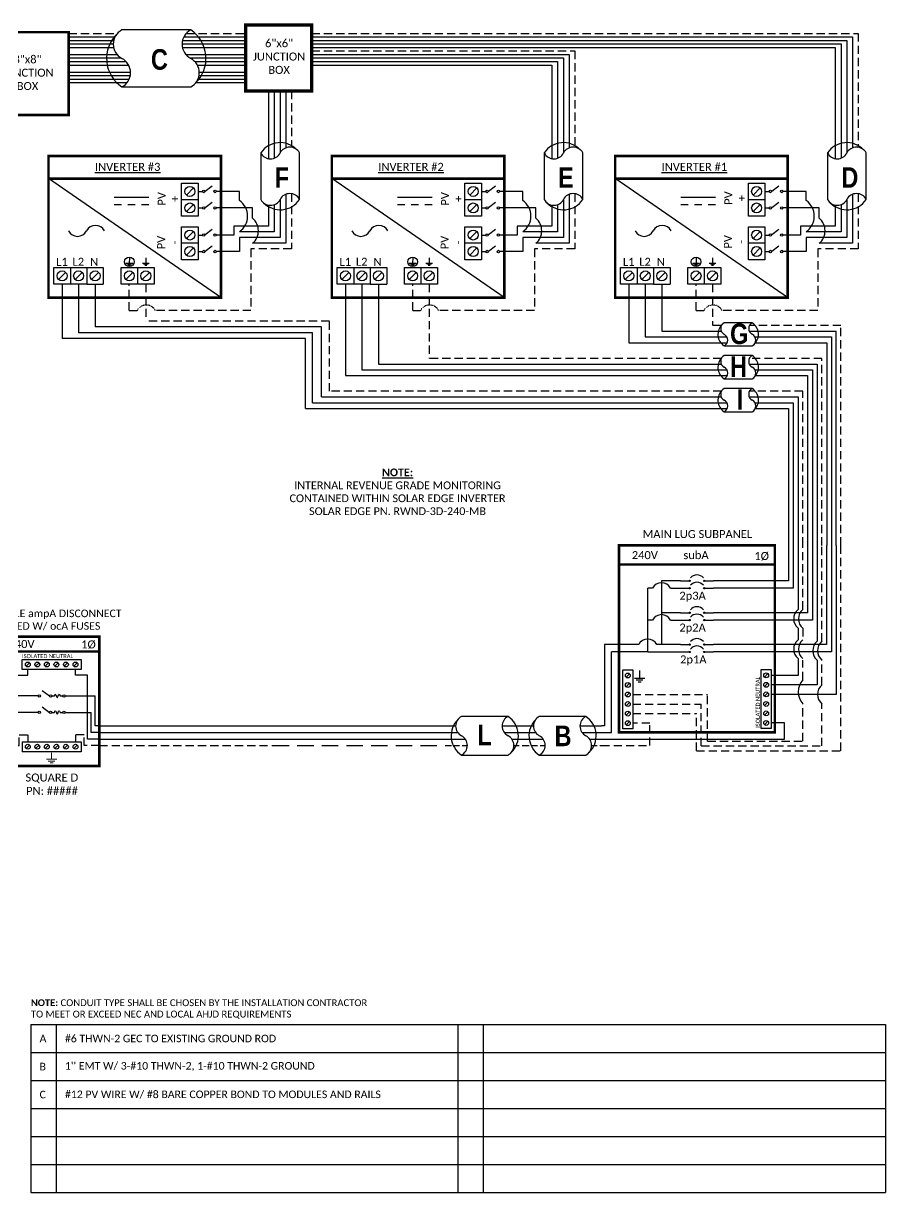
# Model space of a CAD drawing. Header units: feet. Extents: x 9792 to 10423, y 21602 to 22161.
# Drawn here: x 10029 to 10423, y 21602 to 22136 of the extents above; entities that cross this region are included whole.
import ezdxf

# ---------------------------------------------------------------- set-up
doc = ezdxf.new("R2010")
doc.units = ezdxf.units.FT
doc.header["$MEASUREMENT"] = 0
doc.linetypes.add('DASHED', pattern=[0.75, 0.5, -0.25])
doc.linetypes.add('HIDDEN', pattern=[0.375, 0.25, -0.125])
for name, color, linetype in [('ONE LINE BLOCKS', 7, 'Continuous'), ('TABLES', 7, 'Continuous'), ('TEXT', 7, 'Continuous'), ('Z - TITLEBLOCK TXT', 7, 'Continuous')]:
    doc.layers.add(name, color=color, linetype=linetype)
doc.styles.add('ONE LINE TXT', font='techb___.ttf')
doc.styles.get("Standard").update_dxf_attribs({"font": 'calibri.ttf'})

# ---------------------------------------------------------------- blocks, each defined once
blk = doc.blocks.new('3inverterSub')
at = {"layer": 'ONE LINE BLOCKS', "linetype": 'Continuous'}
h = blk.add_hatch(color=1, dxfattribs=at)
h.dxf.hatch_style = 1
edge = h.paths.add_edge_path()
edge.add_arc((40.28, 75.29), 0.291, 0, 360)
h = blk.add_hatch(color=1, dxfattribs=at)
h.dxf.hatch_style = 1
edge = h.paths.add_edge_path()
edge.add_arc((46.96, 75.29), 0.291, 0, 360)
h = blk.add_hatch(color=1, dxfattribs=at)
h.dxf.hatch_style = 1
edge = h.paths.add_edge_path()
edge.add_arc((40.28, 71.91), 0.291, 0, 360)
h = blk.add_hatch(color=1, dxfattribs=at)
h.dxf.hatch_style = 1
edge = h.paths.add_edge_path()
edge.add_arc((46.96, 71.91), 0.291, 0, 360)
h = blk.add_hatch(color=1, dxfattribs=at)
h.dxf.hatch_style = 1
edge = h.paths.add_edge_path()
edge.add_arc((40.28, 60.73), 0.291, 0, 360)
h = blk.add_hatch(color=1, dxfattribs=at)
h.dxf.hatch_style = 1
edge = h.paths.add_edge_path()
edge.add_arc((46.96, 60.73), 0.291, 0, 360)
h = blk.add_hatch(color=1, dxfattribs=at)
h.dxf.hatch_style = 1
edge = h.paths.add_edge_path()
edge.add_arc((40.28, 57.35), 0.291, 0, 360)
h = blk.add_hatch(color=1, dxfattribs=at)
h.dxf.hatch_style = 1
edge = h.paths.add_edge_path()
edge.add_arc((46.96, 57.35), 0.291, 0, 360)
h = blk.add_hatch(color=1, dxfattribs=at)
h.dxf.hatch_style = 1
edge = h.paths.add_edge_path()
edge.add_arc((40.28, 46.17), 0.291, 0, 360)
h = blk.add_hatch(color=1, dxfattribs=at)
h.dxf.hatch_style = 1
edge = h.paths.add_edge_path()
edge.add_arc((40.28, 42.79), 0.291, 0, 360)
h = blk.add_hatch(color=1, dxfattribs=at)
h.dxf.hatch_style = 1
edge = h.paths.add_edge_path()
edge.add_arc((46.96, 46.17), 0.291, 0, 360)
h = blk.add_hatch(color=1, dxfattribs=at)
h.dxf.hatch_style = 1
edge = h.paths.add_edge_path()
edge.add_arc((46.96, 42.79), 0.291, 0, 360)
at = {"color": 7, "linetype": 'Continuous'}
for p, q in [((85.47, 91.47), (85.47, 75.29)), ((94.17, 91.47), (94.17, 60.73)), ((102.87, 91.47), (102.87, 46.17)), ((36.09, 75.29), (27.43, 75.29)), ((27.43, 75.29), (27.43, 60.73)), ((85.47, 75.29), (51.15, 75.29)), ((36.09, 60.73), (27.43, 60.73)), ((27.43, 60.73), (27.43, 46.17)), ((94.17, 60.73), (51.15, 60.73)), ((17.02, 46.17), (1.34, 46.17)), ((1.34, 46.17), (1.34, 9)), ((36.09, 46.17), (25.26, 46.17)), ((102.87, 46.17), (51.15, 46.17)), ((1.34, 9), (0, 9))]:
    blk.add_line(p, q, dxfattribs=at)
at = {"color": 10, "linetype": 'Continuous'}
for p, q in [((87.65, 91.47), (87.65, 71.91)), ((96.35, 91.47), (96.35, 57.35)), ((105.05, 91.47), (105.05, 42.79)), ((21.14, 57.35), (21.14, 71.91)), ((23.31, 71.91), (21.14, 71.91)), ((31.55, 71.91), (36.09, 71.91)), ((87.65, 71.91), (51.15, 71.91)), ((21.14, 42.79), (21.14, 57.35)), ((23.31, 57.35), (21.14, 57.35)), ((31.55, 57.35), (36.09, 57.35)), ((96.35, 57.35), (51.15, 57.35)), ((21.14, 42.79), (4.63, 42.79)), ((4.63, 6), (4.63, 42.79)), ((21.14, 42.79), (36.09, 42.79)), ((105.05, 42.79), (51.15, 42.79)), ((0, 6), (4.63, 6))]:
    blk.add_line(p, q, dxfattribs=at)
at = {"color": 253, "linetype": 'Continuous'}
for p, q in [((89.82, 91.47), (89.82, 62.22)), ((98.52, 91.47), (98.52, 47.66)), ((107.23, 91.47), (107.23, 23.41)), ((89.82, 53.66), (89.82, 48.33)), ((89.82, 39.78), (89.82, 32.11)), ((98.52, 39.1), (98.52, 27.76)), ((89.82, 32.11), (77.54, 32.11)), ((98.52, 27.76), (77.54, 27.76)), ((107.23, 23.41), (77.54, 23.41)), ((83.55, 10.36), (77.54, 10.36)), ((83.55, 3), (83.55, 10.36)), ((0, 3), (83.55, 3))]:
    blk.add_line(p, q, dxfattribs=at)
at = {"color": 10, "linetype": 'Continuous'}
for centre in [(27.43, 69.75), (27.43, 55.19)]:
    blk.add_arc(centre, 4.65, 27.6639, 152.3361, dxfattribs=at)
at = {"color": 253, "linetype": 'Continuous'}
for centre in [(93.4, 57.94), (93.4, 44.05), (102.1, 43.38)]:
    blk.add_arc(centre, 5.58, 129.9215, 230.0785, dxfattribs=at)
at = {"color": 7, "linetype": 'Continuous'}
blk.add_arc((21.14, 44.01), 4.65, 27.6639, 152.3361, dxfattribs=at)
at = {"layer": 'ONE LINE BLOCKS', "lineweight": 50}
blk.add_line((8.04, 82.77), (79.2, 82.77), dxfattribs=at)
at = {"layer": 'ONE LINE BLOCKS', "lineweight": 50, "const_width": 1.19}
blk.add_lwpolyline([(8.04, 6.01), (8.04, 91.47), (79.2, 91.47), (79.2, 6.01)], close=True, dxfattribs=at)
at = {"layer": 'TEXT', "color": 92, "linetype": 'HIDDEN', "ltscale": 15}
for p, q in [((92, 62.22), (92, 91.47)), ((100.7, 47.66), (100.7, 91.47)), ((109.4, -2.31), (109.4, 91.47)), ((92, 53.66), (92, 48.33)), ((92, 30.01), (92, 39.1)), ((100.7, 27.68), (100.7, 39.1)), ((14.31, 23.34), (48.52, 23.34)), ((48.52, 2.06), (48.52, 23.34)), ((14.31, 18.99), (45.6, 18.99)), ((45.6, -0.12), (45.6, 18.99)), ((92, 2.06), (92, 19.13)), ((100.7, -0.12), (100.7, 19.13)), ((14.31, 14.64), (43.39, 14.64)), ((43.39, -2.31), (43.39, 14.64)), ((22.14, 10.28), (14.31, 10.28)), ((22.14, 0), (22.14, 10.28)), ((0, 0), (22.14, 0)), ((48.52, 2.06), (92, 2.06)), ((43.39, -2.31), (109.4, -2.31)), ((45.6, -0.12), (100.7, -0.12))]:
    blk.add_line(p, q, dxfattribs=at)
at = {"layer": 'TEXT', "color": 92, "linetype": 'HIDDEN', "flags": 128}
for points in [[(17.42, 34.26), (17.42, 30.76)], [(15.08, 30.76), (19.76, 30.76)], [(18.95, 29.89), (15.89, 29.89)], [(18.13, 29.02), (16.7, 29.02)]]:
    blk.add_lwpolyline(points, dxfattribs=at)
at = {"layer": 'TEXT', "color": 92, "linetype": 'Continuous', "ltscale": 4}
for centre, radius, start, end in [((95.47, 57.94), 5.51, 129.059, 230.941), ((95.47, 44.05), 5.51, 129.059, 230.941), ((104.17, 43.38), 5.51, 129.059, 230.941), ((97.91, 24.57), 8.03, 137.3778, 222.6222), ((104.17, 23.41), 5.51, 129.059, 230.941)]:
    blk.add_arc(centre, radius, start, end, dxfattribs=at)
at = {"layer": 'Z - TITLEBLOCK TXT', "color": 1, "linetype": 'Continuous'}
for p, q in [((9.77, 7.69), (9.77, 34.63)), ((9.77, 34.63), (14.31, 34.63)), ((14.31, 34.63), (14.31, 7.69)), ((73, 7.76), (73, 34.71)), ((73, 34.71), (77.54, 34.71)), ((77.54, 34.71), (77.54, 7.76)), ((14.31, 7.69), (9.77, 7.69)), ((77.54, 7.76), (73, 7.76))]:
    blk.add_line(p, q, dxfattribs=at)
at = {"layer": 'Z - TITLEBLOCK TXT', "color": 4, "linetype": 'Continuous'}
for p, q in [((12.83, 32.82), (11.25, 31.25)), ((76.06, 32.9), (74.49, 31.32)), ((12.83, 28.47), (11.25, 26.9)), ((76.06, 28.54), (74.49, 26.97)), ((12.83, 24.12), (11.25, 22.55)), ((76.06, 24.19), (74.49, 22.62)), ((12.83, 19.77), (11.25, 18.2)), ((76.06, 19.84), (74.49, 18.27)), ((12.83, 15.42), (11.25, 13.85)), ((12.83, 11.07), (11.25, 9.5)), ((76.06, 15.49), (74.49, 13.92)), ((76.06, 11.14), (74.49, 9.57))]:
    blk.add_line(p, q, dxfattribs=at)
at = {"layer": 'Z - TITLEBLOCK TXT', "color": 1, "linetype": 'Continuous', "flags": 128}
for points in [[(36.09, 75.29), (40.28, 75.29)], [(36.09, 75.29), (40.28, 75.29)], [(46.96, 75.29), (51.15, 75.29)], [(36.09, 71.91), (40.28, 71.91)], [(36.09, 71.91), (40.28, 71.91)], [(46.96, 71.91), (51.15, 71.91)], [(36.09, 60.73), (40.28, 60.73)], [(36.09, 60.73), (40.28, 60.73)], [(46.96, 60.73), (51.15, 60.73)], [(36.09, 57.35), (40.28, 57.35)], [(36.09, 57.35), (40.28, 57.35)], [(46.96, 57.35), (51.15, 57.35)], [(36.09, 46.17), (40.28, 46.17)], [(36.09, 46.17), (40.28, 46.17)], [(36.09, 42.79), (40.28, 42.79)], [(36.09, 42.79), (40.28, 42.79)], [(46.96, 46.17), (51.15, 46.17)], [(46.96, 42.79), (51.15, 42.79)]]:
    blk.add_lwpolyline(points, dxfattribs=at)
at = {"layer": 'Z - TITLEBLOCK TXT', "color": 1, "linetype": 'Continuous'}
for centre in [(40.28, 75.29), (46.96, 75.29), (40.28, 71.91), (46.96, 71.91), (40.28, 60.73), (46.96, 60.73), (40.28, 57.35), (46.96, 57.35), (40.28, 46.17), (40.28, 42.79), (46.96, 46.17), (46.96, 42.79)]:
    blk.add_circle(centre, 0.291, dxfattribs=at)
at = {"layer": 'Z - TITLEBLOCK TXT', "color": 4, "linetype": 'Continuous'}
for centre in [(12.04, 32.04), (75.27, 32.11), (12.04, 27.69), (75.27, 27.76), (12.04, 23.34), (75.27, 23.41), (12.04, 18.99), (75.27, 19.06), (12.04, 14.64), (12.04, 10.28), (75.27, 14.71), (75.27, 10.36)]:
    blk.add_circle(centre, 1.11, dxfattribs=at)
at = {"layer": 'Z - TITLEBLOCK TXT', "color": 1, "linetype": 'Continuous'}
for centre in [(43.62, 74.09), (43.62, 70.71), (43.62, 59.53), (43.62, 56.15), (43.62, 44.97), (43.62, 41.59)]:
    blk.add_arc(centre, 3.93, 40.3392, 139.6608, dxfattribs=at)
at = {"layer": 'TABLES', "color": 1, "linetype": 'Continuous'}
for s, p in [('2p3A', (35.59, 66.67)), ('2p2A', (35.59, 52.11)), ('2p1A', (35.93, 37.55))]:
    blk.add_text(s, height=3.658, dxfattribs=at).set_placement(p)
at = {"layer": 'TABLES', "color": 4, "linetype": 'Continuous'}
blk.add_text('ISOLATED NEUTRAL', height=1.8743, rotation=90, dxfattribs=at).set_placement((72.35, 8.12))
at = {"layer": 'TEXT', "color": 1, "attachment_point": 5}
for s, width, gutter_width, insert, char_height in [('MAIN LUG SUBPANEL ', 62.3984, 7.17, (43.82, 96.65), 3.6576), ('240V', 0.1481, 0.75, (19.83, 87.03), 3.658), ('subA', 0.1481, 0.75, (43.21, 87.03), 3.658), ('1Ø', 0.1481, 0.75, (73.19, 86.51), 3.658)]:
    blk.add_mtext_dynamic_manual_height_columns(s, width=width, gutter_width=gutter_width, heights=[0], dxfattribs=dict(at, insert=insert, char_height=char_height))
blk = doc.blocks.new('*U17')
at = {"color": 7, "linetype": 'Continuous'}
for p, q in [((-7.14, 13.31), (-28.39, 13.31)), ((-28.39, -4.31), (-7.14, -4.31))]:
    blk.add_line(p, q, dxfattribs=at)
at = {"color": 7}
for p, q in [((-35.53, 9), (-31.05, 9)), ((-9.81, 9), (0, 9))]:
    blk.add_line(p, q, dxfattribs=at)
at = {"color": 10}
for p, q in [((-35.53, 6), (-30.11, 6)), ((-8.87, 6), (0, 6))]:
    blk.add_line(p, q, dxfattribs=at)
at = {"color": 253}
for p, q in [((-35.53, 3), (-26.66, 3)), ((-5.41, 3), (0, 3))]:
    blk.add_line(p, q, dxfattribs=at)
at = {"color": 92, "linetype": 'HIDDEN', "ltscale": 10}
for p, q in [((-4.48, 0), (0, 0)), ((-35.53, 0), (-25.72, 0))]:
    blk.add_line(p, q, dxfattribs=at)
at = {"color": 7, "linetype": 'Continuous'}
for centre, start, end in [((-22.54, 4.5), 133.9732, 236.4265), ((-12.99, 4.5), 313.9732, 56.4265)]:
    blk.add_arc(centre, 10.58, start, end, dxfattribs=at)
at = {"linetype": 'Continuous'}
for centre, start, end in [((-26.08, 8.91), 117.6639, 242.3361), ((-4.83, 8.91), 117.6639, 242.3361), ((-30.7, 0.09), 297.6639, 62.3361), ((-9.45, 0.09), 297.6639, 62.3361)]:
    blk.add_arc(centre, 4.98, start, end, dxfattribs=at)
blk = doc.blocks.new('*U25')
at = {"color": 7, "linetype": 'Continuous'}
for p, q in [((-7.14, 13.31), (-28.39, 13.31)), ((-28.39, -4.31), (-7.14, -4.31))]:
    blk.add_line(p, q, dxfattribs=at)
at = {"color": 7}
for p, q in [((-35.53, 9), (-31.05, 9)), ((-9.81, 9), (0, 9))]:
    blk.add_line(p, q, dxfattribs=at)
at = {"color": 10}
for p, q in [((-35.53, 6), (-30.11, 6)), ((-8.87, 6), (0, 6))]:
    blk.add_line(p, q, dxfattribs=at)
at = {"color": 253}
for p, q in [((-35.53, 3), (-26.66, 3)), ((-5.41, 3), (0, 3))]:
    blk.add_line(p, q, dxfattribs=at)
at = {"color": 92, "linetype": 'HIDDEN', "ltscale": 10}
for p, q in [((-4.48, 0), (0, 0)), ((-35.53, 0), (-25.72, 0))]:
    blk.add_line(p, q, dxfattribs=at)
at = {"color": 7, "linetype": 'Continuous'}
for centre, start, end in [((-22.54, 4.5), 133.9732, 236.4265), ((-12.99, 4.5), 313.9732, 56.4265)]:
    blk.add_arc(centre, 10.58, start, end, dxfattribs=at)
at = {"linetype": 'Continuous'}
for centre, start, end in [((-26.08, 8.91), 117.6639, 242.3361), ((-4.83, 8.91), 117.6639, 242.3361), ((-30.7, 0.09), 297.6639, 62.3361), ((-9.45, 0.09), 297.6639, 62.3361)]:
    blk.add_arc(centre, 4.98, start, end, dxfattribs=at)
blk = doc.blocks.new('*U26')
at = {"lineweight": 50}
blk.add_line((-43.61, 43.06), (0, 43.06), dxfattribs=at)
at = {"color": 1, "linetype": 'Continuous'}
for p, q in [((-35.27, 34.78), (-35.27, 39.32)), ((-35.27, 39.32), (-8.32, 39.32)), ((-8.32, 39.32), (-8.32, 34.78)), ((-8.32, 34.78), (-35.27, 34.78)), ((-26.07, 25.18), (-22.81, 22.74)), ((-21.73, 22.73), (-20.49, 22.73)), ((-17.94, 22.73), (-16.7, 22.73)), ((-26.07, 17.65), (-22.81, 15.2)), ((-21.73, 15.2), (-20.49, 15.2)), ((-17.94, 15.2), (-16.7, 15.2)), ((-35.27, 1.76), (-8.32, 1.76)), ((-35.27, 1.76), (-35.27, -2.78)), ((-8.32, 1.76), (-8.32, -2.78)), ((-8.32, -2.78), (-35.27, -2.78))]:
    blk.add_line(p, q, dxfattribs=at)
at = {"color": 4, "linetype": 'Continuous'}
for p, q in [((-31.89, 37.83), (-33.46, 36.26)), ((-27.53, 37.83), (-29.11, 36.26)), ((-23.18, 37.83), (-24.76, 36.26)), ((-18.83, 37.83), (-20.41, 36.26)), ((-14.48, 37.83), (-16.06, 36.26)), ((-10.13, 37.83), (-11.7, 36.26)), ((-31.89, 0.28), (-33.46, -1.3)), ((-27.53, 0.28), (-29.11, -1.3)), ((-23.18, 0.28), (-24.76, -1.3)), ((-18.83, 0.28), (-20.41, -1.3)), ((-14.48, 0.28), (-16.06, -1.3)), ((-10.13, 0.28), (-11.7, -1.3))]:
    blk.add_line(p, q, dxfattribs=at)
at = {"color": 253, "linetype": 'Continuous'}
for p, q in [((-38.16, 3), (-38.16, 32.17)), ((-38.16, 32.17), (-32.67, 32.17)), ((-32.67, 32.17), (-32.67, 34.78)), ((-10.92, 32.17), (-10.92, 34.78)), ((-5.43, 32.17), (-10.92, 32.17)), ((-5.43, 3), (-5.43, 32.17)), ((-43.61, 3), (-38.16, 3)), ((0, 3), (-5.43, 3))]:
    blk.add_line(p, q, dxfattribs=at)
at = {"color": 7, "linetype": 'Continuous'}
for p, q in [((-27.97, 22.73), (-41.66, 22.73)), ((-41.66, 9), (-41.66, 22.73)), ((-15.62, 22.73), (-1.93, 22.73)), ((-1.93, 9), (-1.93, 22.73))]:
    blk.add_line(p, q, dxfattribs=at)
at = {"color": 10, "linetype": 'Continuous'}
for p, q in [((-27.97, 15.2), (-39.8, 15.2)), ((-39.8, 6), (-39.8, 15.2)), ((-15.62, 15.2), (-3.79, 15.19)), ((-3.79, 6), (-3.79, 15.2)), ((-43.61, 6), (-39.8, 6)), ((0, 6), (-3.79, 6))]:
    blk.add_line(p, q, dxfattribs=at)
at = {"color": 7}
for p, q in [((-43.61, 9), (-41.66, 9)), ((0, 9), (-1.93, 9))]:
    blk.add_line(p, q, dxfattribs=at)
at = {"color": 92, "linetype": 'HIDDEN', "ltscale": 15}
for p, q in [((-43.61, 0), (-36.58, 0)), ((-36.58, 0), (-36.58, 4.9)), ((-36.58, 4.9), (-32.67, 4.9)), ((-32.67, 4.9), (-32.67, 1.76)), ((-7.01, 4.9), (-10.92, 4.9)), ((-10.92, 4.9), (-10.92, 1.76)), ((-7.01, 0), (-7.01, 4.9)), ((0, 0), (-7.01, 0))]:
    blk.add_line(p, q, dxfattribs=at)
at = {"lineweight": 50, "const_width": 1.19}
blk.add_lwpolyline([(-43.61, -9.34), (-43.61, 49.84), (0, 49.84), (0, -9.34)], close=True, dxfattribs=at)
at = {"color": 92, "linetype": 'Continuous', "lineweight": 5, "ltscale": 0.05, "flags": 128}
for points in [[(-21.8, -3.32), (-21.8, -6.17)], [(-24.14, -6.17), (-19.45, -6.17)], [(-20.27, -7.03), (-23.32, -7.03)], [(-21.08, -7.9), (-22.51, -7.9)]]:
    blk.add_lwpolyline(points, dxfattribs=at)
at = {"color": 4, "linetype": 'Continuous'}
for centre in [(-32.67, 37.05), (-28.32, 37.05), (-23.97, 37.05), (-19.62, 37.05), (-15.27, 37.05), (-10.92, 37.05), (-32.67, -0.51), (-28.32, -0.51), (-23.97, -0.51), (-19.62, -0.51), (-15.27, -0.51), (-10.92, -0.51)]:
    blk.add_circle(centre, 1.11, dxfattribs=at)
at = {"color": 1, "linetype": 'Continuous'}
for centre in [(-27.43, 22.73), (-22.27, 22.73), (-16.16, 22.73), (-27.43, 15.2), (-22.27, 15.2), (-16.16, 15.19)]:
    blk.add_circle(centre, 0.541, dxfattribs=at)
for points in [[(-20.49, 22.73), (-20.12, 23.49), (-19.22, 21.97), (-18.39, 23.49), (-17.94, 22.73)], [(-20.49, 15.2), (-20.12, 15.96), (-19.22, 14.43), (-18.39, 15.96), (-17.94, 15.2)]]:
    blk.add_spline(points, degree=3, dxfattribs=at)
at = {"color": 7}
blk.add_blockref('*U25', (-43.61, 0), dxfattribs=at)
at = {"color": 4, "linetype": 'Continuous'}
blk.add_text('ISOLATED NEUTRAL', height=1.8743, dxfattribs=at).set_placement((-35.32, 39.97))
at = {"color": 1}
for s, width, gutter_width, heights, insert, char_height, attachment_point in [('\\A1;\\pi2.6661;LOCKABLE ampA DISCONNECT \\P\\pi12.722;FUSED W/ ocA FUSES', 71.8931, 92.23, [18.56], (-58.88, 62.16), 3.4544, 1), ('240V', 0.1481, 0.75, [0], (-35.55, 46.4), 3.658, 5), ('1Ø', 0.1481, 0.75, [0], (-4.98, 46.1), 3.658, 5), ('\\A1;\\pi5.5987,t23.887;SQUARE D\\P\\pi5.8899,t24.178;PN: #####', 35.0816, 28.88, [13.54], (-39.35, -12.75), 3.6576, 1)]:
    blk.add_mtext_dynamic_manual_height_columns(s, width=width, gutter_width=gutter_width, heights=heights, dxfattribs=dict(at, insert=insert, char_height=char_height, attachment_point=attachment_point))
blk = doc.blocks.new('*U24')
at = {"color": 7}
blk.add_line((-79.14, 9), (0, 9), dxfattribs=at)
at = {"color": 10}
blk.add_line((-79.14, 6), (0, 6), dxfattribs=at)
at = {"color": 253}
blk.add_line((-79.14, 3), (0, 3), dxfattribs=at)
at = {"color": 92, "linetype": 'HIDDEN', "ltscale": 15}
blk.add_line((-79.14, 0), (0, 0), dxfattribs=at)
blk = doc.blocks.new('*T18')
at = {"linetype": 'ByBlock', "lineweight": -2, "transparency": 16777216}
for p, q in [((0, 0), (390.51, 0)), ((0, 0), (0, -76.8)), ((11.58, 0), (11.58, -76.8)), ((195.1, 0), (195.1, -76.8)), ((206.68, 0), (206.68, -76.8)), ((390.51, 0), (390.51, -76.8)), ((0, -12.8), (390.51, -12.8)), ((0, -25.61), (390.51, -25.61)), ((0, -38.41), (390.51, -38.41)), ((0, -51.22), (390.51, -51.22)), ((0, -64.02), (390.51, -64.02)), ((0, -76.8), (390.51, -76.8))]:
    blk.add_line(p, q, dxfattribs=at)
at = {"color": 0, "linetype": 'Continuous', "transparency": 16777216, "char_height": 3.4544, "attachment_point": 4}
for s, insert, width in [('{\\fCalibri|b0|i0|c0;A', (4.06, -6.4), 3.4544), ('{\\fCalibri|b0|i0|c0;#6 THWN-2 GEC TO EXISTING GROUND ROD', (15.65, -6.4), 175.3856), ('{\\fCalibri|b0|i0|c0;', (199.16, -6.4), 3.4544), ('{\\fCalibri|b0|i0|c0;', (210.74, -6.4), 175.7027), ('{\\fCalibri|b0|i0|c0;B', (4.06, -19.21), 3.4544), ("{\\fCalibri|b0|i0|c0;1'' EMT W/ 3-#10 THWN-2, 1-#10 THWN-2 GROUND", (15.65, -19.21), 175.3856), ('{\\fCalibri|b0|i0|c0;', (199.16, -19.21), 3.4544), ('{\\fCalibri|b0|i0|c0;', (210.74, -19.21), 175.7027), ('{\\fCalibri|b0|i0|c0;C', (4.06, -32.01), 3.4544), ('{\\fCalibri|b0|i0|c0;#12 PV WIRE W/ #8 BARE COPPER BOND TO MODULES AND RAILS', (15.65, -32.01), 175.3856), ('{\\fCalibri|b0|i0|c0;', (199.16, -32.01), 3.4544), ('{\\fCalibri|b0|i0|c0;', (210.74, -32.01), 175.7027), ('{\\fCalibri|b0|i0|c0;', (4.06, -44.82), 3.4544), ('{\\fCalibri|b0|i0|c0;', (15.65, -44.82), 175.3856), ('{\\fCalibri|b0|i0|c0;', (199.16, -44.82), 3.4544), ('{\\fCalibri|b0|i0|c0;', (210.74, -44.82), 175.7027), ('{\\fCalibri|b0|i0|c0;', (4.06, -57.62), 3.4544), ('{\\fCalibri|b0|i0|c0;', (15.65, -57.62), 175.3856), ('{\\fCalibri|b0|i0|c0;', (199.16, -57.62), 3.4544), ('{\\fCalibri|b0|i0|c0;', (210.74, -57.62), 175.7027), ('{\\fCalibri|b0|i0|c0;', (4.06, -70.41), 3.4544), ('{\\fCalibri|b0|i0|c0;', (15.65, -70.41), 175.3856), ('{\\fCalibri|b0|i0|c0;', (199.16, -70.41), 3.4544), ('{\\fCalibri|b0|i0|c0;', (210.74, -70.41), 175.7027)]:
    blk.add_mtext(s, dxfattribs=dict(at, insert=insert, width=width))
blk = doc.blocks.new('8x8box')
at = {"lineweight": 50, "const_width": 1.19}
blk.add_lwpolyline([(37.78, 0), (0, 0), (0, 37.78), (37.78, 37.78)], close=True, dxfattribs=at)
at = {"color": 1, "insert": (19.03, 19.26), "char_height": 3.6576, "attachment_point": 5}
blk.add_mtext_dynamic_manual_height_columns('8"x8"  JUNCTION BOX ', width=0.4767, gutter_width=7.17, heights=[0], dxfattribs=at)
blk = doc.blocks.new('6x6box')
at = {"lineweight": 50, "const_width": 1.53}
blk.add_lwpolyline([(30.1, 0), (0, 0), (0, 30.1), (30.1, 30.1)], close=True, dxfattribs=at)
at = {"color": 1, "insert": (15.24, 15.71), "char_height": 3.6576, "width": 0.4767, "attachment_point": 5}
blk.add_mtext('6"x6"  JUNCTION BOX  ', dxfattribs=at)
blk = doc.blocks.new('*U30')
at = {"color": 7}
blk.add_line((-79.14, 9), (0, 9), dxfattribs=at)
at = {"color": 10}
blk.add_line((-79.14, 6), (0, 6), dxfattribs=at)
at = {"color": 253}
blk.add_line((-79.14, 3), (0, 3), dxfattribs=at)
at = {"color": 92, "linetype": 'DASHED', "ltscale": 15}
blk.add_line((-79.14, 0), (0, 0), dxfattribs=at)
at = {"color": 1, "insert": (-22.08, 115.96), "char_height": 3.5433, "attachment_point": 5}
blk.add_mtext_dynamic_manual_height_columns('{\\fCalibri|b1|i0|c0|p34;\\LNOTE:\\P}INTERNAL REVENUE GRADE MONITORING\\PCONTAINED WITHIN SOLAR EDGE INVERTER\\PSOLAR EDGE PN. RWND-3D-240-MB', width=99.534, gutter_width=7.17, heights=[0], dxfattribs=at)

msp = doc.modelspace()

# ---------------------------------------------------------------- linework, layer by layer
at = {"color": 92, "linetype": 'HIDDEN', "ltscale": 15}
for p, q in [((10049.34, 22131.75), (10071.68, 22131.75)), ((10103.09, 22131.75), (10130.26, 22131.75)), ((10160.37, 22131.75), (10410.04, 22131.75)), ((10410.04, 22131.75), (10410.04, 22079.72)), ((10160.37, 22123.71), (10280.61, 22123.71)), ((10280.61, 22123.71), (10280.61, 22079.72)), ((10151.18, 22105.44), (10151.18, 22079.72)), ((10151.18, 22058.47), (10151.18, 22033.22)), ((10280.61, 22058.47), (10280.61, 22033.22)), ((10410.04, 22058.47), (10410.04, 22033.22)), ((10151.18, 22033.22), (10132.67, 22033.22)), ((10132.67, 22033.22), (10132.67, 22005.14)), ((10280.61, 22033.22), (10262.1, 22033.22)), ((10262.1, 22033.22), (10262.1, 22005.14)), ((10410.04, 22033.22), (10391.53, 22033.22)), ((10391.53, 22033.22), (10391.53, 22005.14)), ((10077.09, 22005.14), (10077.09, 22017.18)), ((10084.63, 22017.18), (10084.63, 22000.21)), ((10206.53, 22005.14), (10206.53, 22017.18)), ((10214.06, 22017.18), (10214.06, 21983.25)), ((10335.96, 22005.14), (10335.96, 22017.18)), ((10343.49, 22017.18), (10343.49, 21998.27)), ((10077.09, 22005.14), (10080.7, 22005.14)), ((10132.67, 22005.14), (10088.93, 22005.14)), ((10206.53, 22005.14), (10210.13, 22005.14)), ((10262.1, 22005.14), (10218.37, 22005.14)), ((10335.96, 22005.14), (10339.56, 22005.14)), ((10391.53, 22005.14), (10347.8, 22005.14)), ((10168.51, 22000.21), (10084.63, 22000.21)), ((10168.51, 21968.22), (10168.51, 22000.21)), ((10347.55, 21998.27), (10343.49, 21998.27)), ((10402.15, 21998.27), (10360.36, 21998.27)), ((10402.15, 21897.77), (10402.15, 21998.27)), ((10347.55, 21983.25), (10214.06, 21983.25)), ((10393.45, 21983.25), (10360.36, 21983.25)), ((10393.45, 21897.77), (10393.45, 21983.25)), ((10347.55, 21968.22), (10168.51, 21968.22)), ((10384.75, 21968.22), (10360.36, 21968.22)), ((10384.75, 21897.77), (10384.75, 21968.22))]:
    msp.add_line(p, q, dxfattribs=at)
at = {"color": 10, "linetype": 'Continuous'}
for p, q in [((10049.34, 22130.14), (10070.57, 22130.14)), ((10101.98, 22130.14), (10130.26, 22130.14)), ((10160.37, 22130.14), (10407.42, 22130.14)), ((10407.42, 22130.14), (10407.42, 22079.42)), ((10049.34, 22126.93), (10069.77, 22126.93)), ((10101.18, 22126.93), (10130.26, 22126.93)), ((10160.37, 22126.93), (10402.18, 22126.93)), ((10402.18, 22126.93), (10402.18, 22074.76)), ((10049.34, 22122.1), (10071.46, 22122.1)), ((10102.88, 22122.1), (10130.26, 22122.1)), ((10160.37, 22122.11), (10277.99, 22122.1)), ((10277.99, 22122.1), (10277.99, 22079.42)), ((10049.34, 22118.89), (10075.58, 22118.89)), ((10049.34, 22114.06), (10077.64, 22114.06)), ((10106.99, 22118.89), (10130.26, 22118.89)), ((10109.06, 22114.06), (10130.26, 22114.06)), ((10160.37, 22118.89), (10272.75, 22118.89)), ((10272.75, 22118.89), (10272.75, 22074.76)), ((10049.34, 22110.84), (10077.04, 22110.84)), ((10108.46, 22110.84), (10130.26, 22110.84)), ((10143.31, 22105.44), (10143.31, 22074.76)), ((10148.56, 22105.44), (10148.56, 22079.42)), ((10127.43, 22059.5), (10116.8, 22059.5)), ((10127.43, 22055.39), (10127.43, 22059.5)), ((10148.56, 22058.18), (10148.56, 22035.85)), ((10256.86, 22059.5), (10246.23, 22059.5)), ((10256.86, 22055.39), (10256.86, 22059.5)), ((10277.99, 22058.18), (10277.99, 22035.85)), ((10386.29, 22059.5), (10375.66, 22059.5)), ((10386.29, 22055.39), (10386.29, 22059.5)), ((10407.42, 22058.18), (10407.42, 22035.85)), ((10133.39, 22051.97), (10116.8, 22051.97)), ((10133.39, 22047.24), (10133.39, 22051.97)), ((10143.31, 22053.51), (10143.31, 22041.09)), ((10262.82, 22051.97), (10246.23, 22051.97)), ((10262.82, 22047.24), (10262.82, 22051.97)), ((10272.75, 22053.51), (10272.75, 22041.09)), ((10392.25, 22051.97), (10375.66, 22051.97)), ((10392.25, 22047.24), (10392.25, 22051.97)), ((10402.18, 22053.51), (10402.18, 22041.09)), ((10143.31, 22041.09), (10127.43, 22041.09)), ((10272.75, 22041.09), (10256.86, 22041.09)), ((10402.18, 22041.09), (10386.29, 22041.09)), ((10148.56, 22035.85), (10133.39, 22035.85)), ((10277.99, 22035.85), (10262.82, 22035.85)), ((10407.42, 22035.85), (10392.25, 22035.85)), ((10053.92, 22017.18), (10053.92, 21994.95)), ((10183.35, 22017.18), (10183.35, 21977.99)), ((10312.78, 22017.18), (10312.78, 21993.01)), ((10160.8, 21994.95), (10053.92, 21994.95)), ((10160.8, 21962.96), (10160.8, 21994.95)), ((10312.78, 21993.01), (10350.05, 21993.01)), ((10362.86, 21993.01), (10397.8, 21993.01)), ((10397.8, 21993.01), (10397.8, 21897.77)), ((10183.35, 21977.99), (10350.05, 21977.99)), ((10362.86, 21977.99), (10389.1, 21977.99)), ((10389.1, 21977.99), (10389.1, 21897.77)), ((10160.8, 21962.96), (10350.05, 21962.96)), ((10362.86, 21962.96), (10380.4, 21962.96)), ((10380.4, 21962.96), (10380.4, 21897.77))]:
    msp.add_line(p, q, dxfattribs=at)
at = {"color": 7, "linetype": 'Continuous'}
for p, q in [((10105.12, 22133.32), (10073.71, 22133.32)), ((10049.34, 22128.53), (10069.97, 22128.53)), ((10049.34, 22125.32), (10069.92, 22125.32)), ((10101.33, 22125.32), (10130.26, 22125.32)), ((10101.39, 22128.53), (10130.26, 22128.53)), ((10160.37, 22128.53), (10404.8, 22128.53)), ((10160.37, 22125.32), (10399.56, 22125.32)), ((10399.56, 22125.32), (10399.56, 22074.53)), ((10404.8, 22128.53), (10404.8, 22077.01)), ((10049.34, 22120.5), (10073.33, 22120.5)), ((10104.75, 22120.5), (10130.26, 22120.5)), ((10160.37, 22120.5), (10275.37, 22120.5)), ((10275.37, 22120.5), (10275.37, 22077.01)), ((10049.34, 22117.28), (10076.76, 22117.28)), ((10108.17, 22117.28), (10130.26, 22117.28)), ((10160.37, 22117.28), (10270.12, 22117.28)), ((10270.12, 22117.28), (10270.12, 22074.53)), ((10049.34, 22112.45), (10077.53, 22112.45)), ((10049.34, 22109.23), (10076.08, 22109.23)), ((10107.5, 22109.23), (10130.26, 22109.23)), ((10108.94, 22112.45), (10130.26, 22112.45)), ((10073.71, 22107.25), (10105.12, 22107.25)), ((10140.69, 22105.44), (10140.69, 22074.53)), ((10145.94, 22105.44), (10145.94, 22077.01)), ((10137.18, 22077.11), (10137.18, 22055.87)), ((10154.81, 22055.87), (10154.81, 22077.11)), ((10266.61, 22077.11), (10266.61, 22055.87)), ((10284.24, 22055.87), (10284.24, 22077.11)), ((10396.04, 22077.11), (10396.04, 22055.87)), ((10413.67, 22055.87), (10413.67, 22077.11)), ((10118.94, 22011.01), (10040.17, 22065.38)), ((10248.38, 22011.01), (10169.6, 22065.38)), ((10377.81, 22011.01), (10299.03, 22065.38)), ((10085.99, 22056.77), (10070.23, 22056.77)), ((10145.94, 22055.77), (10145.94, 22038.47)), ((10215.42, 22056.77), (10199.66, 22056.77)), ((10275.37, 22055.77), (10275.37, 22038.47)), ((10344.86, 22056.77), (10329.09, 22056.77)), ((10404.8, 22055.77), (10404.8, 22038.47)), ((10073.52, 22053.36), (10070.23, 22053.36)), ((10079.76, 22053.36), (10076.46, 22053.36)), ((10085.99, 22053.36), (10082.7, 22053.36)), ((10140.69, 22053.28), (10140.69, 22043.71)), ((10202.95, 22053.36), (10199.66, 22053.36)), ((10209.19, 22053.36), (10205.89, 22053.36)), ((10215.42, 22053.36), (10212.13, 22053.36)), ((10270.12, 22053.28), (10270.12, 22043.71)), ((10332.38, 22053.36), (10329.09, 22053.36)), ((10338.62, 22053.36), (10335.33, 22053.36)), ((10344.86, 22053.36), (10341.56, 22053.36)), ((10399.56, 22053.28), (10399.56, 22043.71)), ((10124.86, 22039.6), (10116.8, 22039.6)), ((10140.69, 22043.71), (10124.86, 22043.71)), ((10124.86, 22043.71), (10124.86, 22039.6)), ((10254.29, 22039.6), (10246.23, 22039.6)), ((10270.12, 22043.71), (10254.29, 22043.71)), ((10254.29, 22043.71), (10254.29, 22039.6)), ((10383.72, 22039.6), (10375.66, 22039.6)), ((10399.56, 22043.71), (10383.72, 22043.71)), ((10383.72, 22043.71), (10383.72, 22039.6)), ((10145.94, 22038.47), (10127.48, 22038.47)), ((10127.48, 22038.47), (10127.48, 22032.07)), ((10275.37, 22038.47), (10256.91, 22038.47)), ((10256.91, 22038.47), (10256.91, 22032.07)), ((10404.8, 22038.47), (10386.34, 22038.47)), ((10386.34, 22038.47), (10386.34, 22032.07)), ((10127.48, 22032.07), (10116.8, 22032.07)), ((10256.91, 22032.07), (10246.23, 22032.07)), ((10386.34, 22032.07), (10375.66, 22032.07)), ((10046.39, 22017.18), (10046.39, 21992.32)), ((10175.82, 22017.18), (10175.82, 21975.36)), ((10305.25, 22017.18), (10305.25, 21990.38)), ((10361.63, 21999.54), (10348.81, 21999.54)), ((10157.58, 21992.32), (10046.39, 21992.32)), ((10157.58, 21960.33), (10157.58, 21992.32)), ((10305.25, 21990.38), (10350.18, 21990.38)), ((10348.81, 21988.91), (10361.63, 21988.91)), ((10362.99, 21990.38), (10395.63, 21990.38)), ((10395.63, 21990.38), (10395.63, 21897.77)), ((10361.63, 21984.51), (10348.81, 21984.51)), ((10175.82, 21975.36), (10350.18, 21975.36)), ((10362.99, 21975.36), (10386.93, 21975.36)), ((10386.93, 21975.36), (10386.93, 21897.77)), ((10348.81, 21973.88), (10361.63, 21973.88)), ((10361.63, 21969.49), (10348.81, 21969.49)), ((10157.58, 21960.33), (10350.18, 21960.33)), ((10348.81, 21958.86), (10361.63, 21958.86)), ((10362.99, 21960.33), (10378.22, 21960.33)), ((10378.22, 21960.33), (10378.22, 21897.77))]:
    msp.add_line(p, q, dxfattribs=at)
at = {"color": 1, "linetype": 'Continuous'}
for p, q in [((10100.99, 22048.2), (10100.99, 22063.27)), ((10100.99, 22063.27), (10108.52, 22063.27)), ((10100.99, 22048.2), (10100.99, 22063.27)), ((10108.52, 22063.27), (10108.52, 22048.2)), ((10108.52, 22063.27), (10108.52, 22055.73)), ((10114.95, 22061.96), (10111.69, 22059.52)), ((10230.42, 22048.2), (10230.42, 22063.27)), ((10230.42, 22063.27), (10237.95, 22063.27)), ((10230.42, 22048.2), (10230.42, 22063.27)), ((10237.95, 22063.27), (10237.95, 22048.2)), ((10237.95, 22063.27), (10237.95, 22055.73)), ((10244.38, 22061.96), (10241.12, 22059.52)), ((10359.85, 22048.2), (10359.85, 22063.27)), ((10359.85, 22063.27), (10367.38, 22063.27)), ((10359.85, 22048.2), (10359.85, 22063.27)), ((10367.38, 22063.27), (10367.38, 22048.2)), ((10367.38, 22063.27), (10367.38, 22055.73)), ((10373.81, 22061.96), (10370.55, 22059.52)), ((10108.52, 22055.73), (10100.99, 22055.73)), ((10108.52, 22059.5), (10110.56, 22059.5)), ((10237.95, 22055.73), (10230.42, 22055.73)), ((10237.95, 22059.5), (10239.99, 22059.5)), ((10367.38, 22055.73), (10359.85, 22055.73)), ((10367.38, 22059.5), (10369.42, 22059.5)), ((10108.52, 22051.97), (10110.56, 22051.97)), ((10114.95, 22054.43), (10111.69, 22051.98)), ((10237.95, 22051.97), (10239.99, 22051.97)), ((10244.38, 22054.43), (10241.12, 22051.98)), ((10367.38, 22051.97), (10369.42, 22051.97)), ((10373.81, 22054.43), (10370.55, 22051.98)), ((10108.52, 22048.2), (10100.99, 22048.2)), ((10237.95, 22048.2), (10230.42, 22048.2)), ((10367.38, 22048.2), (10359.85, 22048.2)), ((10100.99, 22028.3), (10100.99, 22043.37)), ((10100.99, 22043.37), (10108.52, 22043.37)), ((10108.52, 22043.37), (10108.52, 22035.84)), ((10108.52, 22039.6), (10110.56, 22039.6)), ((10114.95, 22042.07), (10111.69, 22039.62)), ((10230.42, 22028.3), (10230.42, 22043.37)), ((10230.42, 22043.37), (10237.95, 22043.37)), ((10237.95, 22043.37), (10237.95, 22035.84)), ((10237.95, 22039.6), (10239.99, 22039.6)), ((10244.38, 22042.07), (10241.12, 22039.62)), ((10359.85, 22028.3), (10359.85, 22043.37)), ((10359.85, 22043.37), (10367.38, 22043.37)), ((10367.38, 22043.37), (10367.38, 22035.84)), ((10367.38, 22039.6), (10369.42, 22039.6)), ((10373.81, 22042.07), (10370.55, 22039.62)), ((10108.52, 22035.84), (10100.99, 22035.84)), ((10108.52, 22035.84), (10108.52, 22028.3)), ((10114.95, 22034.53), (10111.69, 22032.09)), ((10237.95, 22035.84), (10230.42, 22035.84)), ((10237.95, 22035.84), (10237.95, 22028.3)), ((10244.38, 22034.53), (10241.12, 22032.09)), ((10367.38, 22035.84), (10359.85, 22035.84)), ((10367.38, 22035.84), (10367.38, 22028.3)), ((10373.81, 22034.53), (10370.55, 22032.09)), ((10108.52, 22028.3), (10100.99, 22028.3)), ((10108.52, 22032.07), (10110.56, 22032.07)), ((10237.95, 22028.3), (10230.42, 22028.3)), ((10237.95, 22032.07), (10239.99, 22032.07)), ((10367.38, 22028.3), (10359.85, 22028.3)), ((10367.38, 22032.07), (10369.42, 22032.07)), ((10042.62, 22024.71), (10057.69, 22024.71)), ((10042.62, 22017.18), (10042.62, 22024.71)), ((10042.62, 22024.71), (10050.15, 22024.71)), ((10050.15, 22024.71), (10050.15, 22017.18)), ((10057.69, 22024.71), (10057.69, 22017.18)), ((10057.69, 22024.71), (10065.22, 22024.71)), ((10065.22, 22024.71), (10065.22, 22017.18)), ((10073.33, 22024.71), (10088.4, 22024.71)), ((10073.33, 22017.18), (10073.33, 22024.71)), ((10073.33, 22024.71), (10080.86, 22024.71)), ((10080.86, 22024.71), (10080.86, 22017.18)), ((10088.4, 22024.71), (10088.4, 22017.18)), ((10172.05, 22024.71), (10187.12, 22024.71)), ((10172.05, 22017.18), (10172.05, 22024.71)), ((10172.05, 22024.71), (10179.59, 22024.71)), ((10179.59, 22024.71), (10179.59, 22017.18)), ((10187.12, 22024.71), (10187.12, 22017.18)), ((10187.12, 22024.71), (10194.66, 22024.71)), ((10194.66, 22024.71), (10194.66, 22017.18)), ((10202.76, 22024.71), (10217.83, 22024.71)), ((10202.76, 22017.18), (10202.76, 22024.71)), ((10202.76, 22024.71), (10210.29, 22024.71)), ((10210.29, 22024.71), (10210.29, 22017.18)), ((10217.83, 22024.71), (10217.83, 22017.18)), ((10301.48, 22024.71), (10316.55, 22024.71)), ((10301.48, 22017.18), (10301.48, 22024.71)), ((10301.48, 22024.71), (10309.02, 22024.71)), ((10309.02, 22024.71), (10309.02, 22017.18)), ((10316.55, 22024.71), (10316.55, 22017.18)), ((10316.55, 22024.71), (10324.09, 22024.71)), ((10324.09, 22024.71), (10324.09, 22017.18)), ((10332.19, 22024.71), (10347.26, 22024.71)), ((10332.19, 22017.18), (10332.19, 22024.71)), ((10332.19, 22024.71), (10339.72, 22024.71)), ((10339.72, 22024.71), (10339.72, 22017.18)), ((10347.26, 22024.71), (10347.26, 22017.18)), ((10057.69, 22017.18), (10042.62, 22017.18)), ((10057.69, 22017.18), (10065.22, 22017.18)), ((10088.4, 22017.18), (10073.33, 22017.18)), ((10187.12, 22017.18), (10172.05, 22017.18)), ((10187.12, 22017.18), (10194.66, 22017.18)), ((10217.83, 22017.18), (10202.76, 22017.18)), ((10316.55, 22017.18), (10301.48, 22017.18)), ((10316.55, 22017.18), (10324.09, 22017.18)), ((10347.26, 22017.18), (10332.19, 22017.18))]:
    msp.add_line(p, q, dxfattribs=at)
at = {"color": 4, "linetype": 'Continuous'}
for p, q in [((10106.36, 22061.11), (10103.15, 22057.89)), ((10235.79, 22061.11), (10232.58, 22057.89)), ((10365.22, 22061.11), (10362.01, 22057.89)), ((10106.36, 22053.57), (10103.15, 22050.36)), ((10235.79, 22053.57), (10232.58, 22050.36)), ((10365.22, 22053.57), (10362.01, 22050.36)), ((10106.36, 22041.21), (10103.15, 22038)), ((10235.79, 22041.21), (10232.58, 22038)), ((10365.22, 22041.21), (10362.01, 22038)), ((10106.36, 22033.68), (10103.15, 22030.46)), ((10235.79, 22033.68), (10232.58, 22030.46)), ((10365.22, 22033.68), (10362.01, 22030.46)), ((10047.99, 22022.55), (10044.78, 22019.34)), ((10055.53, 22022.55), (10052.32, 22019.34)), ((10063.06, 22022.55), (10059.85, 22019.34)), ((10078.7, 22022.55), (10075.49, 22019.34)), ((10086.24, 22022.55), (10083.02, 22019.34)), ((10177.43, 22022.55), (10174.21, 22019.34)), ((10184.96, 22022.55), (10181.75, 22019.34)), ((10192.5, 22022.55), (10189.28, 22019.34)), ((10208.13, 22022.55), (10204.92, 22019.34)), ((10215.67, 22022.55), (10212.45, 22019.34)), ((10306.86, 22022.55), (10303.64, 22019.34)), ((10314.39, 22022.55), (10311.18, 22019.34)), ((10321.93, 22022.55), (10318.71, 22019.34)), ((10337.56, 22022.55), (10334.35, 22019.34)), ((10345.1, 22022.55), (10341.88, 22019.34))]:
    msp.add_line(p, q, dxfattribs=at)
at = {"color": 253, "linetype": 'Continuous'}
for p, q in [((10061.46, 22017.18), (10061.46, 21997.58)), ((10190.89, 22017.18), (10190.89, 21980.62)), ((10320.32, 22017.18), (10320.32, 21995.64)), ((10164.86, 21997.58), (10061.46, 21997.58)), ((10164.86, 21965.59), (10164.86, 21997.58)), ((10320.32, 21995.64), (10347.47, 21995.64)), ((10360.29, 21995.64), (10399.98, 21995.64)), ((10399.98, 21897.77), (10399.98, 21995.64)), ((10190.89, 21980.62), (10347.47, 21980.62)), ((10360.29, 21980.62), (10391.28, 21980.62)), ((10391.28, 21980.62), (10391.28, 21897.77)), ((10164.86, 21965.59), (10347.47, 21965.59)), ((10360.29, 21965.59), (10382.57, 21965.59)), ((10382.57, 21965.59), (10382.57, 21897.77))]:
    msp.add_line(p, q, dxfattribs=at)
at = {"lineweight": 50, "const_width": 1.19}
for points in [[(10040.17, 22011.01), (10040.17, 22075.67), (10118.94, 22075.67), (10118.94, 22011.01)], [(10040.17, 22065.38), (10040.17, 22075.67), (10118.94, 22075.67), (10118.94, 22065.38)], [(10169.6, 22011.01), (10169.6, 22075.67), (10248.38, 22075.67), (10248.38, 22011.01)], [(10169.6, 22065.38), (10169.6, 22075.67), (10248.38, 22075.67), (10248.38, 22065.38)], [(10299.03, 22011.01), (10299.03, 22075.67), (10377.81, 22075.67), (10377.81, 22011.01)], [(10299.03, 22065.38), (10299.03, 22075.67), (10377.81, 22075.67), (10377.81, 22065.38)]]:
    msp.add_lwpolyline(points, close=True, dxfattribs=at)
at = {"color": 92, "linetype": 'Continuous', "flags": 128}
for points in [[(10077.1, 22029.12), (10077.09, 22026.82)], [(10084.63, 22029.12), (10084.63, 22026.82)], [(10206.53, 22029.12), (10206.52, 22026.82)], [(10214.06, 22029.12), (10214.06, 22026.82)], [(10335.96, 22029.12), (10335.96, 22026.82)], [(10343.49, 22029.12), (10343.49, 22026.82)], [(10075.56, 22026.82), (10078.63, 22026.82)], [(10078.1, 22026.25), (10076.09, 22026.25)], [(10083.09, 22026.82), (10086.16, 22026.82)], [(10085.63, 22026.25), (10083.62, 22026.25)], [(10204.99, 22026.82), (10208.06, 22026.82)], [(10212.52, 22026.82), (10215.59, 22026.82)], [(10334.42, 22026.82), (10337.49, 22026.82)], [(10336.96, 22026.25), (10334.95, 22026.25)], [(10341.95, 22026.82), (10345.03, 22026.82)], [(10344.49, 22026.25), (10342.49, 22026.25)]]:
    msp.add_lwpolyline(points, dxfattribs=at)
at = {"color": 92, "linetype": 'HIDDEN', "flags": 128}
for points in [[(10077.56, 22025.68), (10076.62, 22025.68)], [(10085.1, 22025.68), (10084.16, 22025.68)], [(10207.53, 22026.25), (10205.52, 22026.25)], [(10207, 22025.68), (10206.05, 22025.68)], [(10215.06, 22026.25), (10213.06, 22026.25)], [(10214.53, 22025.68), (10213.59, 22025.68)], [(10336.43, 22025.68), (10335.48, 22025.68)], [(10343.96, 22025.68), (10343.02, 22025.68)]]:
    msp.add_lwpolyline(points, dxfattribs=at)
at = {"color": 4, "linetype": 'Continuous'}
for centre in [(10104.75, 22059.5), (10234.19, 22059.5), (10363.62, 22059.5), (10104.75, 22051.97), (10234.19, 22051.97), (10363.62, 22051.97), (10104.75, 22039.6), (10234.19, 22039.6), (10363.62, 22039.6), (10104.75, 22032.07), (10234.19, 22032.07), (10363.62, 22032.07), (10046.39, 22020.94), (10053.92, 22020.94), (10061.46, 22020.94), (10077.09, 22020.94), (10084.63, 22020.94), (10175.82, 22020.94), (10183.35, 22020.94), (10190.89, 22020.94), (10206.53, 22020.94), (10214.06, 22020.94), (10305.25, 22020.94), (10312.78, 22020.94), (10320.32, 22020.94), (10335.96, 22020.94), (10343.49, 22020.94)]:
    msp.add_circle(centre, 2.27, dxfattribs=at)
at = {"color": 1, "linetype": 'Continuous'}
for centre in [(10111.1, 22059.5), (10116.26, 22059.5), (10240.53, 22059.5), (10245.69, 22059.5), (10369.96, 22059.5), (10375.12, 22059.5), (10111.1, 22051.97), (10116.26, 22051.97), (10240.53, 22051.97), (10245.69, 22051.97), (10369.96, 22051.97), (10375.12, 22051.97), (10111.1, 22039.6), (10116.26, 22039.6), (10240.53, 22039.6), (10245.69, 22039.6), (10369.96, 22039.6), (10375.12, 22039.6), (10111.1, 22032.07), (10116.26, 22032.07), (10240.53, 22032.07), (10245.69, 22032.07), (10369.96, 22032.07), (10375.12, 22032.07)]:
    msp.add_circle(centre, 0.541, dxfattribs=at)
at = {"color": 92, "linetype": 'Continuous'}
for centre in [(10077.09, 22027.38), (10206.53, 22027.38), (10335.96, 22027.38)]:
    msp.add_circle(centre, 2.17, dxfattribs=at)
at = {"color": 7, "linetype": 'Continuous'}
for centre, radius, start, end in [((10082.36, 22120.29), 15.64, 133.9732, 236.4265), ((10096.47, 22120.29), 15.64, 313.9732, 56.4265), ((10145.99, 22071.26), 10.58, 43.9732, 146.4265), ((10275.42, 22071.26), 10.58, 43.9732, 146.4265), ((10404.85, 22071.26), 10.58, 43.9732, 146.4265), ((10145.99, 22061.72), 10.58, 223.9732, 326.4265), ((10275.42, 22061.72), 10.58, 223.9732, 326.4265), ((10404.85, 22061.72), 10.58, 223.9732, 326.4265), ((10352.34, 21994.22), 6.38, 133.9732, 236.4265), ((10358.1, 21994.22), 6.38, 313.9732, 56.4265), ((10352.34, 21979.2), 6.38, 133.9732, 236.4265), ((10358.1, 21979.2), 6.38, 313.9732, 56.4265), ((10358.1, 21964.17), 6.38, 313.9732, 56.4265), ((10352.34, 21964.17), 6.38, 133.9732, 236.4265)]:
    msp.add_arc(centre, radius, start, end, dxfattribs=at)
at = {"linetype": 'Continuous'}
for centre, radius, start, end in [((10077.12, 22126.8), 7.36, 117.6639, 242.3361), ((10108.54, 22126.8), 7.36, 117.6639, 242.3361), ((10070.29, 22113.77), 7.36, 297.6639, 62.3361), ((10101.71, 22113.77), 7.36, 297.6639, 62.3361), ((10141.58, 22079.42), 4.98, 207.6639, 332.3361), ((10150.4, 22074.8), 4.98, 27.6639, 152.3361), ((10271.02, 22079.42), 4.98, 207.6639, 332.3361), ((10279.83, 22074.8), 4.98, 27.6639, 152.3361), ((10400.45, 22079.42), 4.98, 207.6639, 332.3361), ((10409.26, 22074.8), 4.98, 27.6639, 152.3361), ((10141.58, 22058.18), 4.98, 207.6639, 332.3361), ((10150.4, 22053.56), 4.98, 27.6639, 152.3361), ((10271.02, 22058.18), 4.98, 207.6639, 332.3361), ((10279.83, 22053.56), 4.98, 27.6639, 152.3361), ((10400.45, 22058.18), 4.98, 207.6639, 332.3361), ((10409.26, 22053.56), 4.98, 27.6639, 152.3361), ((10053.41, 22043.64), 4.65, 207.6639, 332.3361), ((10061.64, 22039.32), 4.65, 27.6639, 152.3361), ((10182.84, 22043.64), 4.65, 207.6639, 332.3361), ((10191.08, 22039.32), 4.65, 27.6639, 152.3361), ((10312.27, 22043.64), 4.65, 207.6639, 332.3361), ((10320.51, 22039.32), 4.65, 27.6639, 152.3361), ((10350.21, 21996.88), 3, 117.6639, 242.3361), ((10363.02, 21996.88), 3, 117.6639, 242.3361), ((10347.42, 21991.57), 3, 297.6639, 62.3361), ((10360.23, 21991.57), 3, 297.6639, 62.3361), ((10350.21, 21981.86), 3, 117.6639, 242.3361), ((10363.02, 21981.86), 3, 117.6639, 242.3361), ((10347.42, 21976.54), 3, 297.6639, 62.3361), ((10360.23, 21976.54), 3, 297.6639, 62.3361), ((10350.21, 21966.83), 3, 117.6639, 242.3361), ((10363.02, 21966.83), 3, 117.6639, 242.3361), ((10347.42, 21961.52), 3, 297.6639, 62.3361), ((10360.23, 21961.52), 3, 297.6639, 62.3361)]:
    msp.add_arc(centre, radius, start, end, dxfattribs=at)
at = {"color": 10, "linetype": 'Continuous'}
for centre, radius, start, end in [((10122.3, 22048.24), 8.8, 305.6505, 54.3495), ((10251.73, 22048.24), 8.8, 305.6505, 54.3495), ((10381.16, 22048.24), 8.8, 305.6505, 54.3495), ((10128.62, 22041.54), 7.43, 309.9338, 50.0662), ((10258.05, 22041.54), 7.43, 309.9338, 50.0662), ((10387.48, 22041.54), 7.43, 309.9338, 50.0662)]:
    msp.add_arc(centre, radius, start, end, dxfattribs=at)
at = {"color": 92, "linetype": 'HIDDEN', "ltscale": 0.3}
for centre in [(10084.82, 22002.98), (10214.25, 22002.98), (10343.68, 22002.98)]:
    msp.add_arc(centre, 4.65, 27.6639, 152.3361, dxfattribs=at)

# ---------------------------------------------------------------- block references
at = {"color": 7}
for name, p in [('6x6box', (10130.26, 22105.44)), ('8x8box', (10011.56, 22094.51)), ('*U30', (10221.69, 21806.29)), ('3inverterSub', (10292.75, 21806.29)), ('*U26', (10063.41, 21806.29)), ('*U24', (10142.55, 21806.29)), ('*U17', (10257.22, 21806.29)), ('*U17', (10292.75, 21806.29))]:
    msp.add_blockref(name, p, dxfattribs=at)
msp.add_blockref('*T18', (10032.04, 21678.84))

# ---------------------------------------------------------------- texts
at = {"color": 1, "linetype": 'Continuous'}
for s, p in [('%%UINVERTER #3', (10061.38, 22068.93)), ('%%UINVERTER #2', (10190.81, 22068.93)), ('%%UINVERTER #1', (10320.24, 22068.93))]:
    msp.add_text(s, height=3.6576, dxfattribs=at).set_placement(p)
at = {"color": 1, "linetype": 'Continuous', "char_height": 9.3833, "attachment_point": 1, "style": 'ONE LINE TXT'}
for s, insert in [('{\\W1;\\C256;C}', (10086.96, 22124.54)), ('{\\W1;\\C256;F}', (10143.48, 22070.58)), ('{\\W1;\\C256;E}', (10272.91, 22070.58)), ('{\\W1;\\C256;D}', (10402.34, 22070.58)), ('{\\W1;\\C256;G}', (10351.51, 21999.16)), ('{\\W1;\\C256;H}', (10351.51, 21984.14)), ('{\\W1;\\C256;I}', (10354.54, 21969.11)), ('{\\W1;\\C256;L}', (10236.08, 21815.83)), ('{\\W1;\\C256;B}', (10271.34, 21815.42))]:
    msp.add_mtext_dynamic_manual_height_columns(s, width=0.1385, gutter_width=2.13, heights=[0], dxfattribs=dict(at, insert=insert))
at = {"color": 1, "char_height": 3.658, "attachment_point": 5, "rotation": 90}
for s, width, insert in [('PV +', 2.8378, (10094.91, 22056.14)), ('PV +', 2.8378, (10224.35, 22056.14)), ('PV +', 2.8378, (10353.78, 22056.48)), ('PV -', 2.8013, (10094.69, 22036.17)), ('PV -', 2.8013, (10224.12, 22036.17)), ('PV -', 2.8013, (10353.55, 22036.51))]:
    msp.add_mtext_dynamic_manual_height_columns(s, width=width, gutter_width=0.75, heights=[0], dxfattribs=dict(at, insert=insert))
at = {"color": 1, "attachment_point": 5}
for s, insert, char_height in [('L1', (10046.33, 22027.35), 3.658), ('L2', (10053.79, 22027.38), 3.658), ('N', (10061.04, 22027.33), 3.66), ('L1', (10175.76, 22027.35), 3.658), ('L2', (10183.23, 22027.38), 3.658), ('N', (10190.48, 22027.33), 3.66), ('L1', (10305.19, 22027.35), 3.658), ('L2', (10312.66, 22027.38), 3.658), ('N', (10319.91, 22027.33), 3.66)]:
    msp.add_mtext_dynamic_manual_height_columns(s, width=0.1481, gutter_width=0.75, heights=[0], dxfattribs=dict(at, insert=insert, char_height=char_height))
at = {"color": 10, "insert": (10032.13, 21690.38), "char_height": 3.10896, "attachment_point": 1}
msp.add_mtext_dynamic_manual_height_columns('\\A1;{\\fCalibri|b1|i0|c0|p34;NOTE:} {\\A0;\\H1.0052x;CONDUIT TYPE SHALL BE CHOSEN BY THE INSTALLATION CONTRACTOR\\PTO MEET OR EXCEED NEC AND LOCAL AHJD REQUIREMENTS}', width=164.3528, gutter_width=0, heights=[9.89], dxfattribs=at)

doc.saveas('drawing.dxf')
